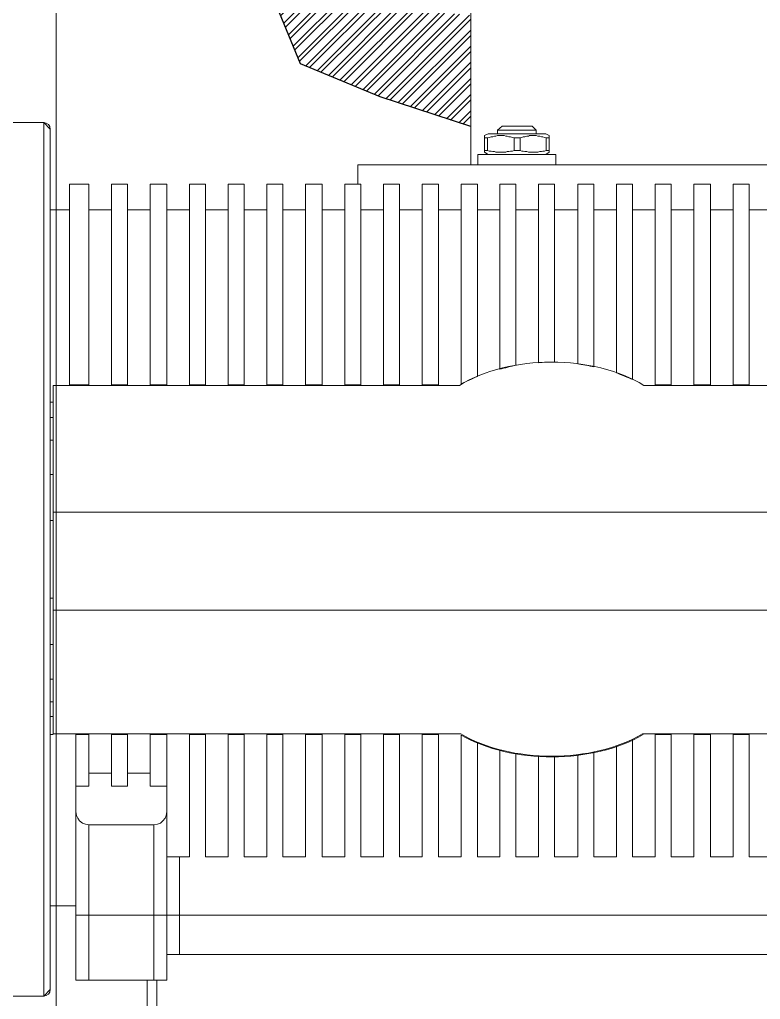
# Model space of a CAD drawing. Header units: millimetres. Extents: x 100 to 940, y 100 to 694.
# Drawn here: x 564.97 to 568.84, y 435.61 to 440.72 of the extents above; entities that cross this region are included whole.
import ezdxf

# ---------------------------------------------------------------- set-up
doc = ezdxf.new("R2010")
doc.units = ezdxf.units.MM
doc.layers.add('M-EQUIPAMENTOS', color=1, linetype='Continuous', lineweight=9)

msp = doc.modelspace()

# ---------------------------------------------------------------- hatches: boundary and pattern name
h = msp.add_hatch()
h.set_pattern_fill('ANSI32', color=2, scale=0.00625)
h.set_pattern_definition([(45, (-31.4437, 271.181045), (-0.0420949506, 0.0420949506), []), (45, (-31.415635, 271.181045), (-0.0420949506, 0.0420949506), [])])
h.paths.add_polyline_path([(574.6296, 441.2777), (574.7853, 441.7642), (574.0082, 441.7642, -0.103771), (573.9453, 441.7773), (573.8626, 441.4146), (573.5473, 441.1605), (572.7678, 440.9225), (572.1377, 440.863), (571.2594, 440.7936), (570.53, 440.744), (570.1955, 440.744), (570.1955, 440.1624), (570.7089, 440.1624), (571.243, 440.1624), (571.7886, 440.2365), (572.5739, 440.3432), (573.502, 440.4692), (574.1687, 440.6943), (574.4433, 440.9852)])
h.paths.add_polyline_path([(574.0667, 442.3096), (573.9453, 441.7773, 0.103771), (574.0082, 441.7642), (574.7853, 441.7642), (574.8712, 442.0323, -0.464159)])
h.paths.add_polyline_path([(575.1432, 442.5109, 1), (574.029, 442.5109, 1)])
h.paths.add_polyline_path([(567.3261, 440.744), (567.1491, 440.7578), (567.0444, 440.8077), (566.9322, 440.8077), (566.8857, 440.9101), (566.4979, 440.9101), (566.4979, 440.8759), (566.2789, 440.8759), (566.4384, 440.4904), (566.8531, 440.3173), (567.3261, 440.1624)])

# ---------------------------------------------------------------- linework, layer by layer
at = {"color": 1, "linetype": 'Continuous', "lineweight": 9}
for p, q in [((565.0989, 440.1842), (565.0989, 440.1842)), ((565.133, 440.1501), (565.0989, 440.1842)), ((565.0989, 435.6273), (565.133, 435.6614)), ((565.133, 435.6614), (565.133, 435.6614))]:
    msp.add_line(p, q, dxfattribs=at)
at = {"color": 2}
msp.add_lwpolyline([(567.3261, 440.1624), (566.8531, 440.3173), (566.4384, 440.4904), (566.2789, 440.8759)], dxfattribs=at)
at = {"color": 1, "linetype": 'Continuous', "lineweight": 9}
for points in [[(567.3261, 439.9639), (567.3261, 440.8077), (567.3261, 440.8077)], [(565.0989, 440.1842), (564.6243, 440.1842), (564.6243, 440.1842)], [(565.0989, 440.1842), (565.0989, 435.6273), (565.0989, 435.6273)], [(565.133, 440.1501), (565.133, 435.6614), (565.133, 435.6614)], [(567.3975, 440.1159), (567.4161, 440.1253), (567.4161, 440.1253)], [(567.4161, 440.1253), (567.717, 440.1253), (567.717, 440.1253)], [(567.4905, 440.1656), (567.4657, 440.1439), (567.4657, 440.1439)], [(567.4657, 440.1253), (567.4657, 440.1439), (567.4657, 440.1439)], [(567.4657, 440.1439), (567.6674, 440.1439), (567.6674, 440.1439)], [(567.6457, 440.1656), (567.4905, 440.1656), (567.4905, 440.1656)], [(567.6457, 440.1656), (567.6674, 440.1439), (567.6674, 440.1439)], [(567.6674, 440.1253), (567.6674, 440.1439), (567.6674, 440.1439)], [(567.7356, 440.1159), (567.717, 440.1253), (567.717, 440.1253)], [(567.3975, 440.0291), (567.3975, 440.1159), (567.3975, 440.1159)], [(567.3975, 440.1035), (567.413, 440.1035), (567.413, 440.1035)], [(567.413, 440.1035), (567.4223, 440.1066), (567.4316, 440.1097), (567.4409, 440.1097), (567.4502, 440.1128), (567.4564, 440.1128), (567.4657, 440.1159), (567.475, 440.1159), (567.4843, 440.1159), (567.4905, 440.1159), (567.4999, 440.1159), (567.5092, 440.1128), (567.5154, 440.1128), (567.5247, 440.1097), (567.534, 440.1097), (567.5433, 440.1066), (567.5526, 440.1035)], [(567.413, 440.0384), (567.413, 440.1035), (567.413, 440.1035)], [(567.5526, 440.0384), (567.5526, 440.1035), (567.5526, 440.1035)], [(567.5526, 440.1035), (567.5836, 440.1035), (567.5836, 440.1035)], [(567.5836, 440.1035), (567.5929, 440.1066), (567.5991, 440.1097), (567.6084, 440.1097), (567.6177, 440.1128), (567.627, 440.1128), (567.6332, 440.1159), (567.6425, 440.1159), (567.6519, 440.1159), (567.6612, 440.1159), (567.6674, 440.1159), (567.6767, 440.1128), (567.686, 440.1128), (567.6953, 440.1097), (567.7015, 440.1097), (567.7108, 440.1066), (567.7201, 440.1035)], [(567.5836, 440.0384), (567.5836, 440.1035), (567.5836, 440.1035)], [(567.7201, 440.0384), (567.7201, 440.1035), (567.7201, 440.1035)], [(567.7201, 440.1035), (567.7356, 440.1035), (567.7356, 440.1035)], [(567.7356, 440.0291), (567.7356, 440.1159), (567.7356, 440.1159)], [(567.3975, 440.0384), (567.413, 440.0384), (567.413, 440.0384)], [(567.4161, 440.0167), (567.3975, 440.0291), (567.3975, 440.0291)], [(567.413, 440.0384), (567.4223, 440.0353), (567.4316, 440.0353), (567.4409, 440.0322), (567.4502, 440.0322), (567.4564, 440.0291), (567.4657, 440.0291), (567.475, 440.0291), (567.4843, 440.0291), (567.4905, 440.0291), (567.4999, 440.0291), (567.5092, 440.0291), (567.5154, 440.0322), (567.5247, 440.0322), (567.534, 440.0353), (567.5433, 440.0353), (567.5526, 440.0384)], [(567.5526, 440.0384), (567.5836, 440.0384), (567.5836, 440.0384)], [(567.5836, 440.0384), (567.5929, 440.0353), (567.5991, 440.0353), (567.6084, 440.0322), (567.6177, 440.0322), (567.627, 440.0291), (567.6332, 440.0291), (567.6425, 440.0291), (567.6519, 440.0291), (567.6612, 440.0291), (567.6674, 440.0291), (567.6767, 440.0291), (567.686, 440.0322), (567.6953, 440.0322), (567.7015, 440.0353), (567.7108, 440.0353), (567.7201, 440.0384)], [(567.717, 440.0167), (567.7356, 440.0291), (567.7356, 440.0291)], [(567.7201, 440.0384), (567.7356, 440.0384), (567.7356, 440.0384)], [(567.3634, 440.0167), (567.3634, 439.9639), (567.3634, 439.9639)], [(567.3634, 440.0167), (567.7697, 440.0167), (567.7697, 440.0167)], [(567.7697, 440.0167), (567.7697, 439.9639), (567.7697, 439.9639)], [(566.7368, 439.8616), (566.7368, 439.9639), (566.7368, 439.9639)], [(566.7368, 439.9639), (569.3021, 439.9639), (569.3021, 439.9639)], [(565.2323, 438.8162), (565.2323, 439.8616), (565.2323, 439.8616)], [(565.3346, 439.8616), (565.2323, 439.8616), (565.2323, 439.8616)], [(565.3346, 438.8162), (565.3346, 439.8616), (565.3346, 439.8616)], [(565.4525, 439.8616), (565.4525, 438.8162), (565.4525, 438.8162)], [(565.5363, 439.8616), (565.4525, 439.8616), (565.4525, 439.8616)], [(565.5363, 438.8162), (565.5363, 439.8616), (565.5363, 439.8616)], [(565.6542, 439.8616), (565.6542, 438.8162), (565.6542, 438.8162)], [(565.741, 439.8616), (565.6542, 439.8616), (565.6542, 439.8616)], [(565.741, 438.8162), (565.741, 439.8616), (565.741, 439.8616)], [(565.8589, 439.8616), (565.8589, 438.8162), (565.8589, 438.8162)], [(565.9426, 439.8616), (565.8589, 439.8616), (565.8589, 439.8616)], [(565.9426, 438.8162), (565.9426, 439.8616), (565.9426, 439.8616)], [(566.0605, 439.8616), (566.0605, 438.8162), (566.0605, 438.8162)], [(566.1443, 439.8616), (566.0605, 439.8616), (566.0605, 439.8616)], [(566.1443, 438.8162), (566.1443, 439.8616), (566.1443, 439.8616)], [(566.2621, 439.8616), (566.2621, 438.8162), (566.2621, 438.8162)], [(566.3459, 439.8616), (566.2621, 439.8616), (566.2621, 439.8616)], [(566.3459, 438.8162), (566.3459, 439.8616), (566.3459, 439.8616)], [(566.4638, 439.8616), (566.4638, 438.8162), (566.4638, 438.8162)], [(566.5506, 439.8616), (566.4638, 439.8616), (566.4638, 439.8616)], [(566.5506, 438.8162), (566.5506, 439.8616), (566.5506, 439.8616)], [(566.6685, 439.8616), (566.6685, 438.8162), (566.6685, 438.8162)], [(566.7523, 439.8616), (566.6685, 439.8616), (566.6685, 439.8616)], [(566.7523, 438.8162), (566.7523, 439.8616), (566.7523, 439.8616)], [(566.8701, 439.8616), (566.8701, 438.8162), (566.8701, 438.8162)], [(566.9539, 439.8616), (566.8701, 439.8616), (566.8701, 439.8616)], [(566.9539, 438.8162), (566.9539, 439.8616), (566.9539, 439.8616)], [(567.0718, 439.8616), (567.0718, 438.8162), (567.0718, 438.8162)], [(567.1586, 439.8616), (567.0718, 439.8616), (567.0718, 439.8616)], [(567.1586, 438.8162), (567.1586, 439.8616), (567.1586, 439.8616)], [(567.2765, 439.8616), (567.2765, 438.8193), (567.2765, 438.8193)], [(567.3603, 439.8616), (567.2765, 439.8616), (567.2765, 439.8616)], [(567.3603, 438.8596), (567.3603, 439.8616), (567.3603, 439.8616)], [(567.4781, 439.8616), (567.4781, 438.8969), (567.4781, 438.8969)], [(567.5619, 439.8616), (567.4781, 439.8616), (567.4781, 439.8616)], [(567.5619, 438.9186), (567.5619, 439.8616), (567.5619, 439.8616)], [(567.6798, 439.8616), (567.6798, 438.931), (567.6798, 438.931)], [(567.7635, 439.8616), (567.6798, 439.8616), (567.6798, 439.8616)], [(567.7635, 438.9341), (567.7635, 439.8616), (567.7635, 439.8616)], [(567.9683, 439.8616), (567.8845, 439.8616), (567.8845, 439.8616)], [(567.8845, 439.8616), (567.8845, 438.9248), (567.8845, 438.9248)], [(567.9683, 438.9093), (567.9683, 439.8616), (567.9683, 439.8616)], [(568.1699, 439.8616), (568.0861, 439.8616), (568.0861, 439.8616)], [(568.0861, 439.8616), (568.0861, 438.8782), (568.0861, 438.8782)], [(568.1699, 438.8441), (568.1699, 439.8616), (568.1699, 439.8616)], [(568.3715, 439.8616), (568.2878, 439.8616), (568.2878, 439.8616)], [(568.2878, 439.8616), (568.2878, 438.8162), (568.2878, 438.8162)], [(568.3715, 438.8162), (568.3715, 439.8616), (568.3715, 439.8616)], [(568.5763, 439.8616), (568.4894, 439.8616), (568.4894, 439.8616)], [(568.4894, 439.8616), (568.4894, 438.8162), (568.4894, 438.8162)], [(568.5763, 438.8162), (568.5763, 439.8616), (568.5763, 439.8616)], [(568.7779, 439.8616), (568.6941, 439.8616), (568.6941, 439.8616)], [(568.6941, 439.8616), (568.6941, 438.8162), (568.6941, 438.8162)], [(568.7779, 438.8162), (568.7779, 439.8616), (568.7779, 439.8616)], [(565.133, 439.7282), (565.2323, 439.7282), (565.2323, 439.7282)], [(565.4525, 439.7282), (565.3346, 439.7282), (565.3346, 439.7282)], [(565.6542, 439.7282), (565.5363, 439.7282), (565.5363, 439.7282)], [(565.8589, 439.7282), (565.741, 439.7282), (565.741, 439.7282)], [(566.0605, 439.7282), (565.9426, 439.7282), (565.9426, 439.7282)], [(566.2621, 439.7282), (566.1443, 439.7282), (566.1443, 439.7282)], [(566.4638, 439.7282), (566.3459, 439.7282), (566.3459, 439.7282)], [(566.6685, 439.7282), (566.5506, 439.7282), (566.5506, 439.7282)], [(566.8701, 439.7282), (566.7523, 439.7282), (566.7523, 439.7282)], [(567.0718, 439.7282), (566.9539, 439.7282), (566.9539, 439.7282)], [(567.2765, 439.7282), (567.1586, 439.7282), (567.1586, 439.7282)], [(567.4781, 439.7282), (567.3603, 439.7282), (567.3603, 439.7282)], [(567.6798, 439.7282), (567.5619, 439.7282), (567.5619, 439.7282)], [(567.8845, 439.7282), (567.7635, 439.7282), (567.7635, 439.7282)], [(568.0861, 439.7282), (567.9683, 439.7282), (567.9683, 439.7282)], [(568.2878, 439.7282), (568.1699, 439.7282), (568.1699, 439.7282)], [(568.4894, 439.7282), (568.3715, 439.7282), (568.3715, 439.7282)], [(568.6941, 439.7282), (568.5763, 439.7282), (568.5763, 439.7282)], [(568.8958, 439.7282), (568.7779, 439.7282), (568.7779, 439.7282)], [(565.1485, 438.8131), (565.1485, 436.9953), (565.1485, 436.9953)], [(565.1485, 438.8131), (567.2672, 438.8131), (567.2672, 438.8131)], [(565.3346, 438.8162), (565.2323, 438.8162), (565.2323, 438.8162)], [(565.5363, 438.8162), (565.4525, 438.8162), (565.4525, 438.8162)], [(565.741, 438.8162), (565.6542, 438.8162), (565.6542, 438.8162)], [(565.9426, 438.8162), (565.8589, 438.8162), (565.8589, 438.8162)], [(566.1443, 438.8162), (566.0605, 438.8162), (566.0605, 438.8162)], [(566.3459, 438.8162), (566.2621, 438.8162), (566.2621, 438.8162)], [(566.5506, 438.8162), (566.4638, 438.8162), (566.4638, 438.8162)], [(566.7523, 438.8162), (566.6685, 438.8162), (566.6685, 438.8162)], [(566.9539, 438.8162), (566.8701, 438.8162), (566.8701, 438.8162)], [(567.1586, 438.8162), (567.0718, 438.8162), (567.0718, 438.8162)], [(568.2288, 438.8131), (570.1955, 438.8131), (570.1955, 438.8131)], [(568.3715, 438.8162), (568.2878, 438.8162), (568.2878, 438.8162)], [(568.5763, 438.8162), (568.4894, 438.8162), (568.4894, 438.8162)], [(568.7779, 438.8162), (568.6941, 438.8162), (568.6941, 438.8162)], [(565.1485, 438.7262), (565.133, 438.7262), (565.133, 438.7262)], [(565.1485, 438.6456), (565.133, 438.6456), (565.133, 438.6456)], [(565.1485, 438.5277), (565.133, 438.5277), (565.133, 438.5277)], [(565.1485, 438.3478), (565.133, 438.3478), (565.133, 438.3478)], [(565.1485, 438.1524), (570.1955, 438.1524), (570.1955, 438.1524)], [(565.1485, 438.1089), (565.133, 438.1089), (565.133, 438.1089)], [(565.1485, 437.7026), (565.133, 437.7026), (565.133, 437.7026)], [(565.1485, 437.6405), (570.1955, 437.6405), (570.1955, 437.6405)], [(565.1485, 437.4606), (565.133, 437.4606), (565.133, 437.4606)], [(565.1485, 437.2807), (565.133, 437.2807), (565.133, 437.2807)], [(565.1485, 437.1628), (565.133, 437.1628), (565.133, 437.1628)], [(565.1485, 437.0853), (565.133, 437.0853), (565.133, 437.0853)], [(565.1485, 436.9922), (565.133, 436.9922), (565.133, 436.9922)], [(565.1485, 436.9953), (567.2734, 436.9953), (567.2734, 436.9953)], [(565.3346, 436.9922), (565.2664, 436.9922), (565.2664, 436.9922)], [(565.2664, 435.7111), (565.2664, 436.9922), (565.2664, 436.9922)], [(565.3346, 436.7223), (565.3346, 436.9922), (565.3346, 436.9922)], [(565.5363, 436.9922), (565.4525, 436.9922), (565.4525, 436.9922)], [(565.4525, 436.7223), (565.4525, 436.9922), (565.4525, 436.9922)], [(565.5363, 436.7223), (565.5363, 436.9922), (565.5363, 436.9922)], [(565.741, 436.9922), (565.6542, 436.9922), (565.6542, 436.9922)], [(565.6542, 436.7223), (565.6542, 436.9922), (565.6542, 436.9922)], [(565.741, 435.7111), (565.741, 436.9922), (565.741, 436.9922)], [(565.9426, 436.9922), (565.8589, 436.9922), (565.8589, 436.9922)], [(565.8589, 436.3532), (565.8589, 436.9922), (565.8589, 436.9922)], [(565.9426, 436.3532), (565.9426, 436.9922), (565.9426, 436.9922)], [(566.1443, 436.9922), (566.0605, 436.9922), (566.0605, 436.9922)], [(566.0605, 436.3532), (566.0605, 436.9922), (566.0605, 436.9922)], [(566.1443, 436.3532), (566.1443, 436.9922), (566.1443, 436.9922)], [(566.3459, 436.9922), (566.2621, 436.9922), (566.2621, 436.9922)], [(566.2621, 436.3532), (566.2621, 436.9922), (566.2621, 436.9922)], [(566.3459, 436.3532), (566.3459, 436.9922), (566.3459, 436.9922)], [(566.5506, 436.9922), (566.4638, 436.9922), (566.4638, 436.9922)], [(566.4638, 436.3532), (566.4638, 436.9922), (566.4638, 436.9922)], [(566.5506, 436.3532), (566.5506, 436.9922), (566.5506, 436.9922)], [(566.7523, 436.9922), (566.6685, 436.9922), (566.6685, 436.9922)], [(566.6685, 436.3532), (566.6685, 436.9922), (566.6685, 436.9922)], [(566.7523, 436.3532), (566.7523, 436.9922), (566.7523, 436.9922)], [(566.9539, 436.9922), (566.8701, 436.9922), (566.8701, 436.9922)], [(566.8701, 436.3532), (566.8701, 436.9922), (566.8701, 436.9922)], [(566.9539, 436.3532), (566.9539, 436.9922), (566.9539, 436.9922)], [(567.1586, 436.9922), (567.0718, 436.9922), (567.0718, 436.9922)], [(567.0718, 436.3532), (567.0718, 436.9922), (567.0718, 436.9922)], [(567.1586, 436.3532), (567.1586, 436.9922), (567.1586, 436.9922)], [(567.2765, 436.3532), (567.2765, 436.9891), (567.2765, 436.9891)], [(568.1699, 436.3532), (568.1699, 436.9643), (568.1699, 436.9643)], [(568.2226, 436.9953), (570.1955, 436.9953), (570.1955, 436.9953)], [(568.3715, 436.9922), (568.2878, 436.9922), (568.2878, 436.9922)], [(568.2878, 436.3532), (568.2878, 436.9922), (568.2878, 436.9922)], [(568.3715, 436.3532), (568.3715, 436.9922), (568.3715, 436.9922)], [(568.5763, 436.9922), (568.4894, 436.9922), (568.4894, 436.9922)], [(568.4894, 436.3532), (568.4894, 436.9922), (568.4894, 436.9922)], [(568.5763, 436.3532), (568.5763, 436.9922), (568.5763, 436.9922)], [(568.7779, 436.9922), (568.6941, 436.9922), (568.6941, 436.9922)], [(568.6941, 436.3532), (568.6941, 436.9922), (568.6941, 436.9922)], [(568.7779, 436.3532), (568.7779, 436.9922), (568.7779, 436.9922)], [(567.3603, 436.3532), (567.3603, 436.9519), (567.3603, 436.9519)], [(567.4781, 436.3532), (567.4781, 436.9116), (567.4781, 436.9116)], [(568.0861, 436.3532), (568.0861, 436.9333), (568.0861, 436.9333)], [(567.5619, 436.3532), (567.5619, 436.8929), (567.5619, 436.8929)], [(567.6798, 436.3532), (567.6798, 436.8774), (567.6798, 436.8774)], [(567.7635, 436.3532), (567.7635, 436.8743), (567.7635, 436.8743)], [(567.8845, 436.3532), (567.8845, 436.8836), (567.8845, 436.8836)], [(567.9683, 436.3532), (567.9683, 436.8992), (567.9683, 436.8992)], [(565.4525, 436.7906), (565.3346, 436.7906), (565.3346, 436.7906)], [(565.6542, 436.7906), (565.5363, 436.7906), (565.5363, 436.7906)], [(565.2664, 436.7223), (565.3346, 436.7223), (565.3346, 436.7223)], [(565.4525, 436.7223), (565.5363, 436.7223), (565.5363, 436.7223)], [(565.6542, 436.7223), (565.741, 436.7223), (565.741, 436.7223)], [(565.2664, 436.5889), (565.2695, 436.5703), (565.2757, 436.5548), (565.285, 436.5424), (565.3005, 436.53), (565.316, 436.5238), (565.3346, 436.5207)], [(565.7069, 436.53), (565.7193, 436.5424), (565.7317, 436.5548), (565.7379, 436.5703), (565.741, 436.5889)], [(565.6728, 436.5207), (565.3346, 436.5207), (565.3346, 436.5207)], [(565.3346, 435.7111), (565.3346, 436.5207), (565.3346, 436.5207)], [(565.6728, 436.5207), (565.6914, 436.5238), (565.7069, 436.53)], [(565.6728, 435.7111), (565.6728, 436.5207), (565.6728, 436.5207)], [(565.741, 436.3532), (565.8589, 436.3532), (565.8589, 436.3532)], [(565.8062, 435.8445), (565.8062, 436.3532), (565.8062, 436.3532)], [(566.0605, 436.3532), (565.9426, 436.3532), (565.9426, 436.3532)], [(566.2621, 436.3532), (566.1443, 436.3532), (566.1443, 436.3532)], [(566.4638, 436.3532), (566.3459, 436.3532), (566.3459, 436.3532)], [(566.6685, 436.3532), (566.5506, 436.3532), (566.5506, 436.3532)], [(566.8701, 436.3532), (566.7523, 436.3532), (566.7523, 436.3532)], [(567.0718, 436.3532), (566.9539, 436.3532), (566.9539, 436.3532)], [(567.2765, 436.3532), (567.1586, 436.3532), (567.1586, 436.3532)], [(567.4781, 436.3532), (567.3603, 436.3532), (567.3603, 436.3532)], [(567.6798, 436.3532), (567.5619, 436.3532), (567.5619, 436.3532)], [(567.8845, 436.3532), (567.7635, 436.3532), (567.7635, 436.3532)], [(568.0861, 436.3532), (567.9683, 436.3532), (567.9683, 436.3532)], [(568.2878, 436.3532), (568.1699, 436.3532), (568.1699, 436.3532)], [(568.4894, 436.3532), (568.3715, 436.3532), (568.3715, 436.3532)], [(568.6941, 436.3532), (568.5763, 436.3532), (568.5763, 436.3532)], [(568.8958, 436.3532), (568.7779, 436.3532), (568.7779, 436.3532)], [(565.133, 436.0988), (565.2664, 436.0988), (565.2664, 436.0988)], [(565.741, 436.0492), (565.2664, 436.0492), (565.2664, 436.0492)], [(570.8376, 436.0492), (565.741, 436.0492), (565.741, 436.0492)], [(569.5193, 435.8445), (565.741, 435.8445), (565.741, 435.8445)], [(565.2664, 435.7111), (565.741, 435.7111), (565.741, 435.7111)], [(565.6386, 432.5036), (565.6386, 433.4373), (565.6386, 435.7111)], [(565.6883, 434.6316), (565.6883, 435.7111), (565.6883, 435.7111)], [(565.0989, 435.6273), (564.6243, 435.6273), (564.6243, 435.6273)]]:
    msp.add_lwpolyline(points, dxfattribs=at)
for points in [[(565.133, 440.1501), (565.133, 440.1687), (565.1175, 440.1842), (565.0989, 440.1842)], [(568.2288, 438.8131), (567.9652, 438.9744), (567.5309, 438.9744), (567.2672, 438.8131)], [(567.5619, 438.9186), (567.5402, 438.9124), (567.4999, 438.9031), (567.4781, 438.8969)], [(567.7635, 438.9341), (567.7418, 438.9341), (567.7015, 438.9341), (567.6798, 438.931)], [(567.9683, 438.9093), (567.9465, 438.9155), (567.9031, 438.9217), (567.8845, 438.9248)], [(567.3603, 438.8596), (567.3386, 438.8503), (567.2951, 438.8317), (567.2765, 438.8193)], [(568.1699, 438.8441), (568.1482, 438.8534), (568.1079, 438.8689), (568.0861, 438.8782)], [(567.2734, 436.9953), (567.534, 436.8402), (567.9621, 436.8402), (568.2226, 436.9953)], [(567.2765, 436.9891), (567.5371, 436.8371), (567.9652, 436.8371), (568.2257, 436.9922)], [(565.0989, 435.6273), (565.1175, 435.6273), (565.133, 435.6428), (565.133, 435.6614)]]:
    msp.add_open_spline(points, degree=3, dxfattribs=at)
at = {"layer": 'M-EQUIPAMENTOS'}
msp.add_line((565.164, 466.2536), (565.164, 391.2536), dxfattribs=at)

doc.saveas('drawing.dxf')
